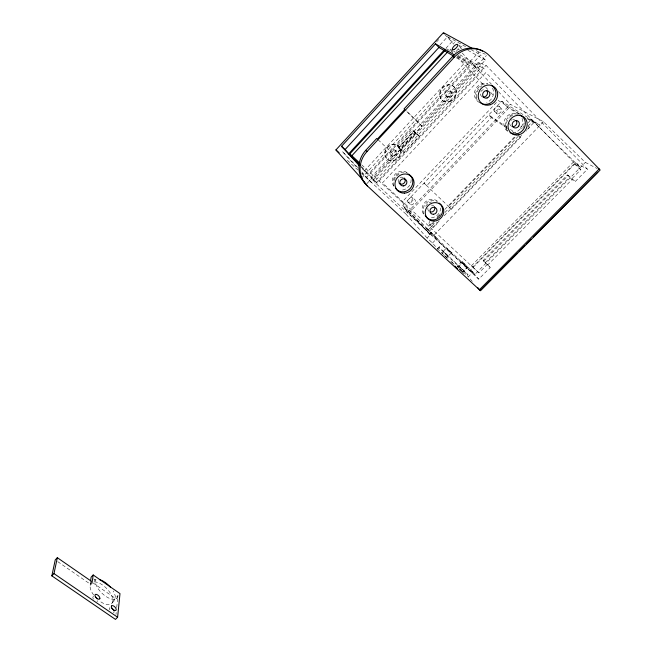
<?xml version="1.0" encoding="UTF-8"?>
<svg xmlns="http://www.w3.org/2000/svg" width="652" height="652" viewBox="0 0 652 652"><rect width="100%" height="100%" fill="white"/><g stroke="black" fill="none" stroke-linecap="round" stroke-linejoin="round"><path stroke-width="0.49" stroke-dasharray="3.26 2.44" d="M115.983 614.469L116.186 612.497M116.7 607.558L117.93 595.716A14.499 6.985 45 0 1 105.575 596.205A14.499 6.985 45 0 1 95.265 580.003L91.956 577.705M57.735 561.633L90.098 583.996L90.4 582.032M97.735 600.639L97.637 601.005A3.113 1.548 45.1 0 1 96.936 601.429M436.514 41.981L439.261 38.981M440.035 44.947L447.614 36.708L465.862 46.773M445.944 48.232L452.129 41.516L454.754 42.983M364.232 170.954L465.854 61.622L469.456 65.444L367.972 174.402L360.784 167.214M361.355 178.338L478.861 52.054L485.3 54.181M366.22 177.719L480.63 54.923L485.39 60.049L371.2 182.283L362.113 173.204M397.427 146.252L412.594 129.976L414.289 131.28L419.269 136.097L403.987 152.429L397.427 146.252L403.987 152.429M415.031 132.332L413.539 131.182L398.478 147.328L399.863 148.575L415.031 132.332L412.594 129.976M370.915 177.434L478.185 62.445L486.082 65.347L587.452 169.186L575.276 181.5L571.991 179.593L567.411 174.948L483.132 260.539L490.288 267.483L478.739 279.154L375.772 183.245L370.915 177.434L377.174 183.122L484.151 68.835L478.185 62.445M399 147.67L414.289 131.28M366.848 183.668L393.857 154.736L394.541 155.388L421.925 126.064L405.511 110.106M406.913 111.663L421.143 125.502L486.441 55.534M375.104 180.963L372.944 178.974L477.639 66.863L479.709 69.079L375.104 180.963L377.174 183.122M400.98 149.715L416.033 133.603L419.269 136.097M375.772 183.245L486.082 65.347M439.309 220.857L429.448 231.101L402.048 202.087L498.283 100.514L520.214 114.287M447.81 258.388L437.386 248.714L432.496 243.025L427.117 238.029L430.255 234.777L402.757 205.543L501.714 101.215L540.101 125.2L526.115 117.662M507.207 128.338L491.355 117.645L426.734 185.673L424.02 183.098L451.412 209.178L520.557 137.336L517.81 134.442L448.576 206.48L451.412 209.178M427.117 238.029L405.878 214.011L510.296 104.279L543.466 121.712L585.333 162.413L597.346 168.64M430.255 234.777L409.774 212.087L508.633 108.248L519.122 113.896M543.466 121.712L433.841 235.356L426.563 228.453L432.211 222.577M437.142 217.442L439.97 214.5M444.9 209.365L515.439 135.958M528.136 122.747L530.956 119.805L532.912 121.027L580.264 167.556L575.789 162.984L470.475 270.034L478.739 279.154M428.071 230.042L435.104 222.731M444.957 212.487L518.136 136.398M527.981 126.154L532.912 121.027M444.24 215.73L521.739 135.2M527.37 129.349L533.711 122.755L530.956 119.805M90.098 583.996L91.492 582.546M90.115 585.349L95.265 580.003M429.635 234.198L431.208 232.568L442.186 243.758L467.484 267.336L462.692 272.202L459.717 269.439M432.496 243.025L437.199 238.159M437.386 248.714L442.186 243.758M437.411 249.227L439.146 247.573L441.974 249.985L466.767 273.351L467.957 274.696L466.816 275.845M443.156 251.46L446.392 248.135L449.024 250.498L451.363 252.878L448.12 256.212L443.156 251.46L448.12 256.212M443.515 251.395L441.909 253.049L447.867 258.575M446.71 257.426L447.802 256.309L467.957 274.696M112.788 600.997L117.93 595.716M112.168 602.904L117.327 597.607M462.692 272.202L457.37 266.122L462.056 261.338L475.023 274.272L585.333 162.413M458.087 267.027L462.276 262.903L467.093 267.548L463.857 270.841L458.926 266.114L463.857 270.841M462.586 272.161L463.67 271.053M471.461 265.772L573.075 162.397L574.73 163.285L472.651 267.067L471.461 265.772L478.918 272.911L487.174 264.549M472.276 281.411L468.258 276.847L472.993 272.039M483.743 261.167L568.218 175.412L575.276 181.5M485.3 262.634L569.75 176.969M572.203 178.387L580.891 169.577L485.879 72.543L382.496 182.837L478.918 272.911M483.132 260.539L487.769 264.908L571.991 179.593M575.789 162.984L587.452 169.186M580.891 169.577L579.212 168.672L573.075 162.397M476.204 50.595L478.861 52.054M471.07 49.65L480.63 54.923M459.13 45.42L463.507 47.857M467.883 50.294L485.39 60.049M567.411 174.948L568.218 175.412M452.855 50.742L449.375 48.737L452.863 52.437M453.719 51.247L455.463 52.25M459.807 54.768L484.151 68.835M446.612 48.81L452.643 52.323M457.81 55.33L477.639 66.863M458.095 56.447L479.709 69.079M457.182 56.545L465.854 61.622M456.367 57.735L469.456 65.444M526.963 118.517L533.711 122.755M451.363 252.878L446.441 248.216M507.003 127.181L488.707 114.899L491.355 117.645M510.329 129.422L516.979 133.888M512.219 131.712L513.882 132.837M518.894 136.211L520.557 137.336M450.1 90.807L451.82 92.111A3.399 2.95 -55.5 0 1 451.502 96.398A3.399 2.95 -55.5 0 1 447.427 97.197L445.715 95.877A3.39 2.942 -55.6 0 1 446.033 91.598A3.39 2.942 -55.6 0 1 450.1 90.807L450.662 91.329A3.39 2.942 -55.6 0 1 450.353 95.608A3.39 2.942 -55.6 0 1 446.286 96.406M92.69 582.676L115.363 598.357A14.491 7.033 45 0 0 113.171 590.989M421.143 125.502L421.925 126.064M511.209 126.138L510.532 125.551A3.782 3.423 -53.7 0 1 509.75 122.951M395.487 150.596L394.925 150.082A3.276 2.901 -49 0 0 390.043 152.389A3.276 2.901 -49 0 0 393.661 155.706A3.276 2.901 -49 0 0 395.487 150.596L396.481 151.525A3.284 2.91 -48.9 0 1 394.639 156.643A3.284 2.91 -48.9 0 1 391.021 153.326A3.284 2.91 -48.9 0 1 395.919 151.011L396.481 151.525M347.337 160.294L357.842 169.936M361.599 173.383L405.878 214.011M361.689 164.826L402.048 202.087M426.563 228.453L429.448 231.101M429.212 224.288L432.064 226.92M447.427 97.197L446.856 96.675A3.399 2.95 -55.5 0 1 447.174 92.38A3.399 2.95 -55.5 0 1 451.257 91.59M407.965 202.128L410.703 204.663M450.785 261.15L454.509 264.606M451.591 262.039L454.574 264.802M412.39 197.458A3.219 1.451 -47.1 0 1 409.953 201.867A3.219 1.451 -47.1 0 1 408.193 200.066A3.219 1.451 -47.1 0 1 412.39 197.458L415.128 200.009A3.211 1.459 -47.1 0 1 412.7 204.41A3.211 1.459 -47.1 0 1 410.923 202.601A3.211 1.459 -47.1 0 1 415.128 200.009M402.757 205.543L409.774 212.087M470.475 270.034L475.023 274.272M447.802 256.309L439.024 247.564M378.078 139.748L394.541 155.388M459.22 269.129L463.996 273.791M390.581 154.899L391.55 155.836M413.539 131.182L416.033 133.603M501.714 101.215L508.633 108.248M487.769 264.908L490.288 267.483M494.371 111.101L497.02 113.872M457.06 56.871L485.006 86.463M485.707 87.205L487.802 89.422M490.597 92.38L494.086 96.08M499 106.186L501.632 108.974M431.208 232.568L433.841 235.356M447.614 36.708L452.129 41.516M444.77 34.474L453.833 44.132M458.014 48.582L459.407 50.074M462.195 53.04L491.469 84.23M498.446 91.655L510.296 104.279M458.69 45.648L461.013 48.126M361.355 166.439L372.944 178.974M361.232 167.099L367.972 174.402M357.728 167.515L342.251 151.378L358.005 168.689M361.77 171.949L371.2 182.283M462.056 261.338L467.484 267.336M465.952 265.91L471.803 272.381L410.556 215.323L404.158 207.939L437.785 239.284L434.745 235.869M467.093 267.548L462.154 262.821M528.324 126.227A3.586 1.663 -43.1 0 1 528.951 128.118A3.586 1.663 -43.1 0 1 526.311 131.036M436.758 222.039A3.39 1.63 -46.7 0 1 435.349 225.853A3.39 1.63 -46.7 0 1 431.909 226.684A3.39 1.63 -46.7 0 1 433.922 222.723M433.27 222.332A3.399 1.622 -46.7 0 1 429.587 224.508A3.399 1.622 -46.7 0 1 429.872 221.346M398.616 182.617A3.651 3.439 -46.8 0 1 403.458 177.483M394.134 180.457A9.804 9.226 -46.6 0 1 396.033 176.676M396.587 176.024A9.804 9.226 -46.6 0 1 400.866 173.293M456.237 51.5A3.643 1.394 -44.9 0 1 459.407 48.403A3.643 1.394 -44.9 0 1 461.314 48.835M393.881 185.82A9.772 9.201 -46.7 0 1 396.823 174.443A9.772 9.201 -46.7 0 1 408.38 173.725M428.853 211.215A3.602 3.358 -43.4 0 1 427.981 207.923M431.379 205.135A3.602 3.358 -43.4 0 1 433.833 206.008M411.102 179.65A9.731 9.169 -46.8 0 1 409.171 185.934L407.435 187.776A9.731 9.169 -46.8 0 1 401.298 190.099M393.751 186.236A9.731 9.169 -46.8 0 1 395.275 174.068A9.731 9.169 -46.8 0 1 407.418 172.78M440.418 213.823A9.658 8.981 -43.3 0 1 438.91 215.836M438.307 216.415A9.658 8.981 -43.3 0 1 436.962 217.418M423.89 214.133A9.658 8.981 -43.3 0 1 426.139 203.212A9.658 8.981 -43.3 0 1 437.158 201.338M425.674 206.325A9.56 8.883 -43.2 0 1 428.535 203.318M429.236 202.87A9.56 8.883 -43.2 0 1 431.526 201.908M521.551 128.77A3.594 1.654 -43.1 0 1 521.111 126.537A3.594 1.654 -43.1 0 1 524.314 123.578M476.856 97.498A10.31 9.413 -57.3 0 1 481.673 85.925M477.06 99.829A10.269 9.389 -57.4 0 1 478.266 87.621L480.231 85.803A10.269 9.389 -57.4 0 1 487.549 83.994M523.792 125.722A10.122 9.169 -53.6 0 1 522.749 128.134M507.737 131.003A10.122 9.169 -53.6 0 1 506.661 119.259A10.122 9.169 -53.6 0 1 517.549 114.092M482.048 96.626A3.839 3.504 -57.5 0 1 480.516 92.502M480.907 91.582A3.839 3.504 -57.5 0 1 485.023 89.658M492.57 88.142A10.228 9.348 -57.5 0 1 490.915 99.56L488.967 101.345A10.228 9.348 -57.5 0 1 486.677 102.592M479.383 102.413A10.228 9.348 -57.5 0 1 477.354 101.068L475.773 99.194A10.228 9.348 -57.5 0 1 476.971 87.034L478.927 85.225A10.228 9.348 -57.5 0 1 487.81 83.839M511.038 120.375A3.782 3.423 -53.7 0 1 511.828 119.797M512.716 119.438A3.782 3.423 -53.7 0 1 514.55 119.446M522.032 118.371A10.082 9.136 -53.7 0 1 513.743 132.609M507.566 131.256A10.082 9.136 -53.7 0 1 505.487 118.167A10.082 9.136 -53.7 0 1 518.356 114.255M440.638 208.037A9.617 8.941 -43.4 0 1 431.241 217.833M423.246 213.726A9.617 8.941 -43.4 0 1 425.43 201.867A9.617 8.941 -43.4 0 1 437.411 201.142M507.02 128.949A10.163 9.201 -53.5 0 1 509.261 117.735M509.897 117.115A10.163 9.201 -53.5 0 1 514.452 114.679M457.37 266.122A11.809 0.424 43.7 0 1 458.429 267.116M459.521 268.143A11.809 0.424 43.7 0 1 468.258 276.847M93.456 599.155A3.113 1.548 45.1 0 1 93.684 596.523M114.043 611.242A3.097 1.524 45.7 0 1 113.334 612.668M109.536 609.807A3.097 1.524 45.7 0 1 109.259 608.642L109.365 608.21A3.097 1.524 45.7 0 1 110.033 607.77M94.801 579.661A14.491 7.033 45 0 1 96.105 579.286M94.295 581.877A14.483 7.074 45.1 0 1 112.535 598.071A14.483 7.074 45.1 0 1 98.917 600.5M93.644 595.04A14.483 7.074 45.1 0 1 92.25 582.309M498.617 113.725A3.382 1.491 -43.9 0 0 501.893 109.259A3.382 1.491 -43.9 0 0 497.476 111.288A3.382 1.491 -43.9 0 0 498.617 113.725M393.164 160.465A8.59 7.628 -49 0 0 399.423 147.132A8.59 7.628 -49 0 0 385.495 149.618A8.59 7.628 -49 0 0 393.164 160.465M449.456 101.5A9.03 7.832 -55.7 0 0 453.955 86.757A9.03 7.832 -55.7 0 0 439.986 91.688A9.03 7.832 -55.7 0 0 449.456 101.5M393.49 160.783A8.598 7.628 -49 0 0 399.757 147.442A8.598 7.628 -49 0 0 385.821 149.927A8.598 7.628 -49 0 0 393.49 160.783M449.839 101.769A9.038 7.84 -55.6 0 0 454.338 87.009A9.038 7.84 -55.6 0 0 440.361 91.948A9.038 7.84 -55.6 0 0 449.839 101.769M495.976 110.946A3.39 1.483 -43.9 0 0 499.253 106.48A3.39 1.483 -43.9 0 0 494.835 108.517A3.39 1.483 -43.9 0 0 495.976 110.946"/><path stroke-width="0.98" d="M93.195 574.982L92.185 581.828L57.335 557.704L55.241 559.913L51.842 575.863L115.469 619.4L117.605 617.224L119.992 593.605L93.195 574.982L91.133 577.134L90.546 581.054M51.842 575.863L53.977 573.605L57.335 557.704M480.41 290.694L600.158 170.001L489.187 55.469A26.178 24.002 -59.9 0 0 479.244 49.568L476.359 48.965A26.178 24.002 -59.9 0 0 454.248 57.294L366.937 151.639A24.809 23.529 -48.8 0 0 360.523 173.636L361.257 176.423A24.809 23.529 -48.8 0 0 367.337 185.91L480.41 290.694L477.631 287.499M367.337 185.91L361.355 178.338L335.919 149.927L443.433 32.657L472.667 48.655M359.407 165.722L341.509 146.292L435.495 43.847L454.583 55.021M359.888 165.632L345.055 149.569L438.926 47.449L453.751 56.186M348.323 154.206L444.566 49.723M359.309 164.231L349.765 153.913L445.234 50.302M447.9 51.638L351.811 155.804L349.765 153.913M366.155 184.41A24.646 23.39 -49.1 0 1 360.108 174.98L359.374 172.209A24.646 23.39 -49.1 0 1 365.739 150.343L376.726 138.46L377.361 139.072L404.802 109.414L404.069 108.9L452.431 56.61A26.007 23.847 -60.1 0 1 474.395 48.329L477.264 48.924A26.007 23.847 -60.1 0 1 482.594 51.198M479.367 289.79L599.278 168.86M480.312 290.539L517.558 253M518.992 251.558L524.721 245.78M526.148 244.337L531.168 239.284M533.312 237.116L597.77 172.144M452.431 56.61L454.248 57.294M53.977 573.605L117.605 617.224M339.081 152.723L335.919 149.927M351.974 155.861L359.448 162.755M341.509 146.292L345.055 149.569M454.827 266.016L457.712 268.697M435.495 43.847L438.926 47.449M365.739 150.343L366.937 151.639M443.678 33.293L444.077 33.733M404.191 178.004A3.651 3.439 -46.8 0 1 404.183 183.016A3.651 3.439 -46.8 0 1 399.187 183.318M408.796 174.231A9.804 9.226 -46.6 0 1 410.035 188.664A9.804 9.226 -46.6 0 1 395.544 188.289M434.379 206.692A3.602 3.358 -43.4 0 1 430.401 212.014M439.163 203.114A9.56 8.883 -43.2 0 1 439.326 217.409A9.56 8.883 -43.2 0 1 425.21 215.543M491.38 85.404A10.31 9.413 -57.3 0 1 494.037 99.674A10.31 9.413 -57.3 0 1 479.848 102.397M520.492 115.371A10.122 9.169 -53.6 0 1 521.722 116.398M486.604 90.546A3.839 3.504 -57.5 0 1 482.904 96.961M516.042 120.416A3.782 3.423 -53.7 0 1 516.164 124.834L515.528 125.583A3.782 3.423 -53.7 0 1 512.024 126.504M520.133 115.094A10.163 9.201 -53.5 0 1 523.898 128.623A10.163 9.201 -53.5 0 1 510.068 132.625M95.461 597.11A3.113 1.548 45.1 0 1 97.148 598.789M111.769 608.324A3.097 1.524 45.7 0 1 113.815 610.622M99.357 579.571A14.491 7.033 45 0 1 110.555 587.354M111.476 606.042L111.37 606.474A3.105 1.516 45.7 0 0 114.736 610.435A3.105 1.516 45.7 0 0 115.42 607.623A3.105 1.516 45.7 0 0 111.476 606.042M99.854 598.454L99.756 598.821A3.113 1.54 45.1 0 1 95.738 597.183A3.113 1.54 45.1 0 1 96.512 594.42A3.113 1.54 45.1 0 1 99.87 598.397L99.87 598.397M518.699 126.138L518.055 126.895A3.806 3.447 -53.5 0 1 513.703 127.442L513.026 126.855A3.806 3.447 -53.5 0 1 513.303 121.875A3.806 3.447 -53.5 0 1 518.144 121.264A3.806 3.447 -53.5 0 1 518.699 126.138M454.208 49.462A3.651 1.385 -45 0 0 457.769 44.678A3.651 1.385 -45 0 0 453.221 47.099A3.651 1.385 -45 0 0 454.208 49.462M403.319 185.934A3.676 3.464 -46.6 0 0 406.416 180.4A3.676 3.464 -46.6 0 0 400.238 180.767A3.676 3.464 -46.6 0 0 403.319 185.934M404.468 193.147A9.861 9.275 -46.4 0 0 412.806 178.322A9.861 9.275 -46.4 0 0 396.253 179.259A9.861 9.275 -46.4 0 0 404.468 193.147M433.409 214.272A3.635 3.382 -43.2 0 0 436.514 208.844A3.635 3.382 -43.2 0 0 430.426 209.21A3.635 3.382 -43.2 0 0 433.409 214.272M433.987 221.093A9.609 8.924 -43.1 0 0 442.806 207.091A9.609 8.924 -43.1 0 0 426.742 207.369A9.609 8.924 -43.1 0 0 433.987 221.093M490.157 104.752A10.367 9.462 -57.1 0 0 495.055 87.637A10.367 9.462 -57.1 0 0 478.633 93A10.367 9.462 -57.1 0 0 490.157 104.752M518.919 134.785A10.212 9.242 -53.4 0 0 525.194 118.387A10.212 9.242 -53.4 0 0 508.723 122.331A10.212 9.242 -53.4 0 0 518.919 134.785M487.077 97.979A3.863 3.529 -57.3 0 0 488.943 91.606A3.863 3.529 -57.3 0 0 482.806 93.562A3.863 3.529 -57.3 0 0 487.077 97.979"/></g></svg>
